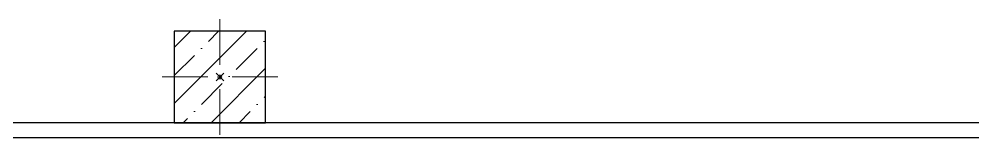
# Model space of a CAD drawing. Extents: x -3873 to 164127, y 7129 to 96529.
# Drawn here: x 92196 to 98469, y 70930 to 71710 of the extents above; entities that cross this region are included whole.
import ezdxf

# ---------------------------------------------------------------- set-up
doc = ezdxf.new("R2010")
doc.units = 0
doc.header["$PDMODE"] = 35
doc.header["$PDSIZE"] = 25
doc.layers.add('BUILDING', color=2, linetype='CONTINUOUS')
doc.layers.add('Конструктив - Колонны', color=7, linetype='CONTINUOUS')
doc.layers.add('Конструктив - Колонны_Ном._пера__1', color=7, linetype='CONTINUOUS', lineweight=25)
doc.layers.add('Конструктив - Колонны_Ном._пера__168', color=7, linetype='CONTINUOUS', lineweight=13, true_color=0x03e77f)
doc.layers.add('Конструктив - Колонны_Ном._пера__202', color=7, linetype='CONTINUOUS', lineweight=13, true_color=0xde8d00)

# ---------------------------------------------------------------- blocks, each defined once
blk = doc.blocks.new('Колонна_57', base_point=(6000, 48000))
at = {"layer": 'Конструктив - Колонны_Ном._пера__202', "linetype": 'Continuous'}
h = blk.add_hatch(dxfattribs=at)
h.set_pattern_fill('ЖЕЛЕЗОБЕТОН__ГОСТ_', color=256, style=0, pattern_type=2)
h.set_pattern_definition([(45, (0, 0), (-183.8478, 183.8478), []), (45, (-91.92, 91.92), (-183.8478, 183.8478), [195, -65, 0, -65])])
h.paths.add_polyline_path([(5700, 47700), (6300, 47700), (6300, 48300), (5700, 48300)])
at = {"layer": 'Конструктив - Колонны_Ном._пера__1', "linetype": 'Continuous'}
for p, q in [((6300, 48300), (5700, 48300)), ((5700, 48300), (5700, 47700)), ((6300, 47700), (6300, 48300)), ((5700, 47700), (6300, 47700))]:
    blk.add_line(p, q, dxfattribs=at)
at = {"layer": 'Конструктив - Колонны_Ном._пера__168', "linetype": 'Continuous'}
for p, q in [((6000, 48080), (6000, 48380)), ((5920, 48000), (5620, 48000)), ((6080, 48000), (6380, 48000)), ((6000, 47920), (6000, 47620))]:
    blk.add_line(p, q, dxfattribs=at)
blk.add_point((6000, 48000), dxfattribs=at)

msp = doc.modelspace()

# ---------------------------------------------------------------- linework, layer by layer
at = {"layer": 'BUILDING', "color": 2, "linetype": 'ByBlock'}
msp.add_line((111216.8, 71030), (69216.8, 71030), dxfattribs=at)
at = {"layer": 'BUILDING', "color": 2}
msp.add_line((111216.8, 70930), (88016.8, 70930), dxfattribs=at)

# ---------------------------------------------------------------- block references
at = {"layer": 'Конструктив - Колонны'}
msp.add_blockref('Колонна_57', (93516.8, 71330), dxfattribs=at)

doc.saveas('drawing.dxf')
